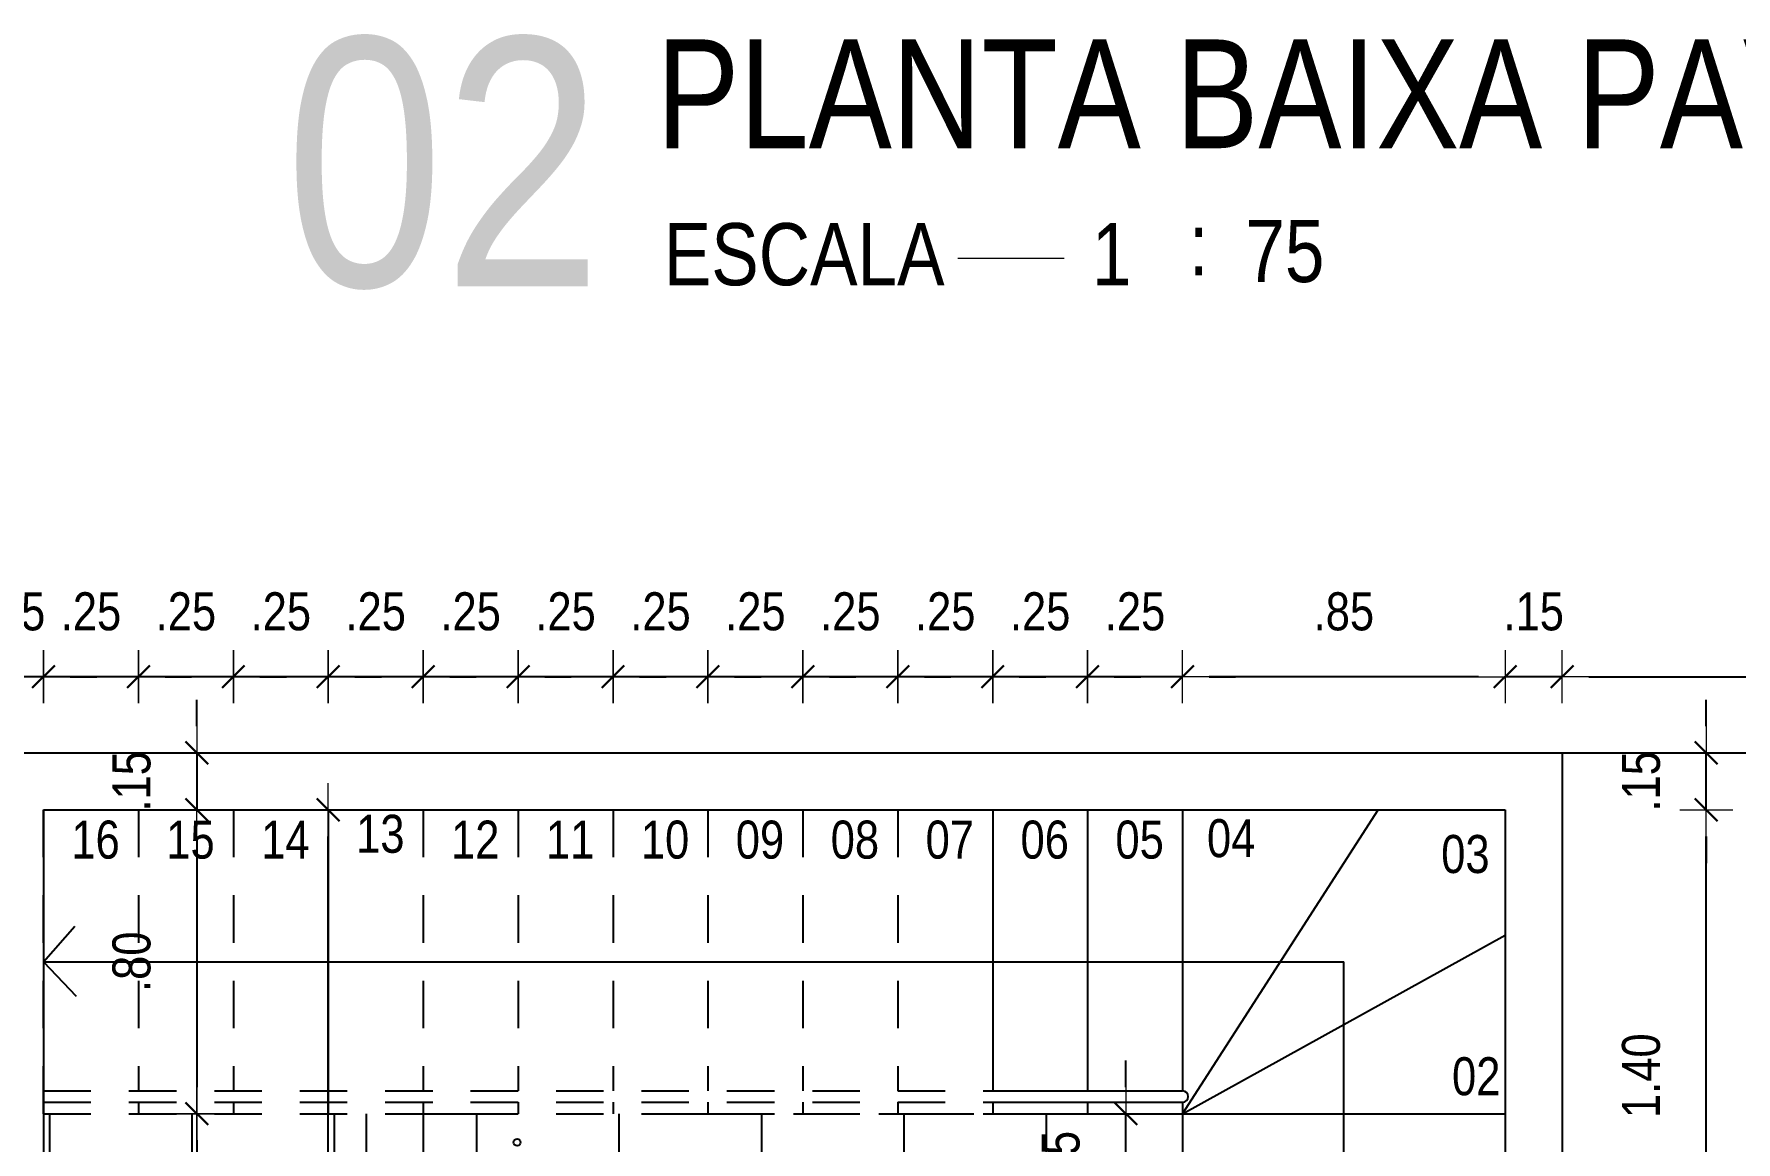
# Model space of a CAD drawing. Extents: x -263 to -176, y -135 to 681.
# Drawn here: x -217.166 to -212.684, y 642.978 to 645.895 of the extents above; entities that cross this region are included whole.
import ezdxf
from ezdxf.enums import TextEntityAlignment as Align

# ---------------------------------------------------------------- set-up
doc = ezdxf.new("R2010")
doc.units = 0
doc.header["$MEASUREMENT"] = 0
doc.header["$PDSIZE"] = -5
doc.linetypes.add('DASHDOT2', pattern=[0.5, 0.25, -0.125, 0, -0.125])
doc.linetypes.add('HIDDEN2', pattern=[0.1875, 0.125, -0.0625])
doc.layers.get('0').update_dxf_attribs({"linetype": 'CONTINUOUS'})
doc.layers.get('Defpoints').update_dxf_attribs({"linetype": 'CONTINUOUS'})
for name, color, linetype in [('COBERTA', 6, 'CONTINUOUS'), ('E-txt-g', 3, 'CONTINUOUS'), ('E-TXT-Y', 2, 'CONTINUOUS')]:
    doc.layers.add(name, color=color, linetype=linetype)
for name, color, linetype, lineweight in [('E-Pen-C', 4, 'CONTINUOUS', 15), ('E-Pen-G', 3, 'CONTINUOUS', 30), ('E-Txt-W', 7, 'CONTINUOUS', 20)]:
    doc.layers.add(name, color=color, linetype=linetype, lineweight=lineweight)
doc.styles.add('F2', font='swissc.ttf')
doc.dimstyles.new('DIMENSION-1', dxfattribs={"dimtxt": 0.11, "dimasz": 0.07, "dimexe": 1, "dimexo": 0, "dimgap": 0.12, "dimtad": 1, "dimzin": 7, "dimdsep": 46, "dimtxsty": 'F2', "dimblk1": 'TRACO', "dimblk2": 'TRACO', "dimsah": 1, "dimcen": 1, "dimse1": 1, "dimse2": 1, "dimclrd": 256, "dimclre": 256, "dimclrt": 6, "dimadec": 0, "dimazin": 0, "dimtfac": 1, "dimtix": 1, "dimtmove": 2, "dimatfit": 3, "dimldrblk": 'TRACO', "dimfxl": 1, "dimtolj": 1, "dimtzin": 0, "dimarcsym": 0})

# ---------------------------------------------------------------- blocks, each defined once
blk = doc.blocks.new('TRACO')
at = {"layer": 'E-Pen-C'}
for p, q in [((0, 1), (0, -1)), ((-1, 0), (1, 0))]:
    blk.add_line(p, q, dxfattribs=at)
at = {"layer": 'E-Pen-G'}
blk.add_line((-0.424, -0.424), (0.424, 0.424), dxfattribs=at)
blk = doc.blocks.new('*D322')
at = {"color": 4, "lineweight": -2}
for p, q in [((-213.3613, 644.203), (-213.4313, 644.203)), ((-213.1413, 644.203), (-213.2913, 644.203)), ((-213.0713, 644.203), (-213.0013, 644.203))]:
    blk.add_line(p, q, dxfattribs=at)
at = {"layer": 'Defpoints', "color": 0, "linetype": 'Continuous'}
for p in [(-213.2913, 644.203), (-213.1413, 644.0024), (-213.2913, 643.8524)]:
    blk.add_point(p, dxfattribs=at)
at = {"color": 4, "linetype": 'Continuous', "lineweight": -2, "xscale": 0.07, "yscale": 0.07, "zscale": 0.07}
blk.add_blockref('TRACO', (-213.2913, 644.203), dxfattribs=at)
at = {"color": 4, "linetype": 'Continuous', "lineweight": -2, "xscale": 0.07, "yscale": 0.07, "zscale": 0.07, "rotation": 180}
blk.add_blockref('TRACO', (-213.1413, 644.203), dxfattribs=at)
at = {"color": 4, "linetype": 'Continuous', "insert": (-213.2163, 644.3743), "char_height": 0.1, "attachment_point": 5, "style": 'F2'}
blk.add_mtext('\\A1;.15', dxfattribs=at)
blk = doc.blocks.new('*D323')
at = {"color": 4, "lineweight": -2}
blk.add_line((-213.3613, 644.203), (-214.0713, 644.203), dxfattribs=at)
at = {"layer": 'Defpoints', "color": 0, "linetype": 'Continuous'}
for p in [(-214.1413, 644.203), (-214.1413, 643.8524), (-213.2913, 643.8524)]:
    blk.add_point(p, dxfattribs=at)
at = {"color": 4, "linetype": 'Continuous', "lineweight": -2, "xscale": 0.07, "yscale": 0.07, "zscale": 0.07, "rotation": 180}
blk.add_blockref('TRACO', (-214.1413, 644.203), dxfattribs=at)
at = {"color": 4, "linetype": 'Continuous', "lineweight": -2, "xscale": 0.07, "yscale": 0.07, "zscale": 0.07}
blk.add_blockref('TRACO', (-213.2913, 644.203), dxfattribs=at)
at = {"color": 4, "linetype": 'Continuous', "insert": (-213.7163, 644.3743), "char_height": 0.1, "attachment_point": 5, "style": 'F2'}
blk.add_mtext('\\A1;.85', dxfattribs=at)
blk = doc.blocks.new('*D324')
at = {"color": 4, "lineweight": -2}
for p, q in [((-214.4613, 644.203), (-214.5313, 644.203)), ((-214.1413, 644.203), (-214.3913, 644.203)), ((-214.0713, 644.203), (-214.0013, 644.203))]:
    blk.add_line(p, q, dxfattribs=at)
at = {"layer": 'Defpoints', "color": 0, "linetype": 'Continuous'}
for p in [(-214.3913, 644.203), (-214.3913, 643.8524), (-214.1413, 643.8524)]:
    blk.add_point(p, dxfattribs=at)
at = {"color": 4, "linetype": 'Continuous', "lineweight": -2, "xscale": 0.07, "yscale": 0.07, "zscale": 0.07}
blk.add_blockref('TRACO', (-214.3913, 644.203), dxfattribs=at)
at = {"color": 4, "linetype": 'Continuous', "lineweight": -2, "xscale": 0.07, "yscale": 0.07, "zscale": 0.07, "rotation": 180}
blk.add_blockref('TRACO', (-214.1413, 644.203), dxfattribs=at)
at = {"color": 4, "linetype": 'Continuous', "insert": (-214.2663, 644.3744), "char_height": 0.1, "attachment_point": 5, "style": 'F2'}
blk.add_mtext('\\A1;.25', dxfattribs=at)
blk = doc.blocks.new('*D325')
at = {"color": 4, "lineweight": -2}
for p, q in [((-214.7113, 644.203), (-214.7813, 644.203)), ((-214.3913, 644.203), (-214.6413, 644.203)), ((-214.3213, 644.203), (-214.2513, 644.203))]:
    blk.add_line(p, q, dxfattribs=at)
at = {"layer": 'Defpoints', "color": 0, "linetype": 'Continuous'}
for p in [(-214.6413, 644.203), (-214.6413, 643.8524), (-214.3913, 643.8524)]:
    blk.add_point(p, dxfattribs=at)
at = {"color": 4, "linetype": 'Continuous', "lineweight": -2, "xscale": 0.07, "yscale": 0.07, "zscale": 0.07}
blk.add_blockref('TRACO', (-214.6413, 644.203), dxfattribs=at)
at = {"color": 4, "linetype": 'Continuous', "lineweight": -2, "xscale": 0.07, "yscale": 0.07, "zscale": 0.07, "rotation": 180}
blk.add_blockref('TRACO', (-214.3913, 644.203), dxfattribs=at)
at = {"color": 4, "linetype": 'Continuous', "insert": (-214.5163, 644.3744), "char_height": 0.1, "attachment_point": 5, "style": 'F2'}
blk.add_mtext('\\A1;.25', dxfattribs=at)
blk = doc.blocks.new('*D326')
at = {"color": 4, "lineweight": -2}
for p, q in [((-214.9613, 644.203), (-215.0313, 644.203)), ((-214.6413, 644.203), (-214.8913, 644.203)), ((-214.5713, 644.203), (-214.5013, 644.203))]:
    blk.add_line(p, q, dxfattribs=at)
at = {"layer": 'Defpoints', "color": 0, "linetype": 'Continuous'}
for p in [(-214.8913, 644.203), (-214.8913, 643.8689), (-214.6413, 643.8524)]:
    blk.add_point(p, dxfattribs=at)
at = {"color": 4, "linetype": 'Continuous', "lineweight": -2, "xscale": 0.07, "yscale": 0.07, "zscale": 0.07}
blk.add_blockref('TRACO', (-214.8913, 644.203), dxfattribs=at)
at = {"color": 4, "linetype": 'Continuous', "lineweight": -2, "xscale": 0.07, "yscale": 0.07, "zscale": 0.07, "rotation": 180}
blk.add_blockref('TRACO', (-214.6413, 644.203), dxfattribs=at)
at = {"color": 4, "linetype": 'Continuous', "insert": (-214.7663, 644.3744), "char_height": 0.1, "attachment_point": 5, "style": 'F2'}
blk.add_mtext('\\A1;.25', dxfattribs=at)
blk = doc.blocks.new('*D327')
at = {"color": 4, "lineweight": -2}
for p, q in [((-215.2113, 644.203), (-215.2813, 644.203)), ((-214.8913, 644.203), (-215.1413, 644.203)), ((-214.8213, 644.203), (-214.7513, 644.203))]:
    blk.add_line(p, q, dxfattribs=at)
at = {"layer": 'Defpoints', "color": 0, "linetype": 'Continuous'}
for p in [(-215.1413, 644.203), (-215.1413, 643.8689), (-214.8913, 643.8689)]:
    blk.add_point(p, dxfattribs=at)
at = {"color": 4, "linetype": 'Continuous', "lineweight": -2, "xscale": 0.07, "yscale": 0.07, "zscale": 0.07}
blk.add_blockref('TRACO', (-215.1413, 644.203), dxfattribs=at)
at = {"color": 4, "linetype": 'Continuous', "lineweight": -2, "xscale": 0.07, "yscale": 0.07, "zscale": 0.07, "rotation": 180}
blk.add_blockref('TRACO', (-214.8913, 644.203), dxfattribs=at)
at = {"color": 4, "linetype": 'Continuous', "insert": (-215.0163, 644.3744), "char_height": 0.1, "attachment_point": 5, "style": 'F2'}
blk.add_mtext('\\A1;.25', dxfattribs=at)
blk = doc.blocks.new('*D328')
at = {"color": 4, "lineweight": -2}
for p, q in [((-215.4613, 644.203), (-215.5313, 644.203)), ((-215.1413, 644.203), (-215.3913, 644.203)), ((-215.0713, 644.203), (-215.0013, 644.203))]:
    blk.add_line(p, q, dxfattribs=at)
at = {"layer": 'Defpoints', "color": 0, "linetype": 'Continuous'}
for p in [(-215.3913, 644.203), (-215.3913, 643.8689), (-215.1413, 643.8689)]:
    blk.add_point(p, dxfattribs=at)
at = {"color": 4, "linetype": 'Continuous', "lineweight": -2, "xscale": 0.07, "yscale": 0.07, "zscale": 0.07}
blk.add_blockref('TRACO', (-215.3913, 644.203), dxfattribs=at)
at = {"color": 4, "linetype": 'Continuous', "lineweight": -2, "xscale": 0.07, "yscale": 0.07, "zscale": 0.07, "rotation": 180}
blk.add_blockref('TRACO', (-215.1413, 644.203), dxfattribs=at)
at = {"color": 4, "linetype": 'Continuous', "insert": (-215.2663, 644.3744), "char_height": 0.1, "attachment_point": 5, "style": 'F2'}
blk.add_mtext('\\A1;.25', dxfattribs=at)
blk = doc.blocks.new('*D329')
at = {"color": 4, "lineweight": -2}
for p, q in [((-215.7113, 644.203), (-215.7813, 644.203)), ((-215.3913, 644.203), (-215.6413, 644.203)), ((-215.3213, 644.203), (-215.2513, 644.203))]:
    blk.add_line(p, q, dxfattribs=at)
at = {"layer": 'Defpoints', "color": 0, "linetype": 'Continuous'}
for p in [(-215.6413, 644.203), (-215.6413, 643.8524), (-215.3913, 643.8689)]:
    blk.add_point(p, dxfattribs=at)
at = {"color": 4, "linetype": 'Continuous', "lineweight": -2, "xscale": 0.07, "yscale": 0.07, "zscale": 0.07}
blk.add_blockref('TRACO', (-215.6413, 644.203), dxfattribs=at)
at = {"color": 4, "linetype": 'Continuous', "lineweight": -2, "xscale": 0.07, "yscale": 0.07, "zscale": 0.07, "rotation": 180}
blk.add_blockref('TRACO', (-215.3913, 644.203), dxfattribs=at)
at = {"color": 4, "linetype": 'Continuous', "insert": (-215.5163, 644.3744), "char_height": 0.1, "attachment_point": 5, "style": 'F2'}
blk.add_mtext('\\A1;.25', dxfattribs=at)
blk = doc.blocks.new('*D330')
at = {"color": 4, "lineweight": -2}
for p, q in [((-215.9613, 644.203), (-216.0313, 644.203)), ((-215.6413, 644.203), (-215.8913, 644.203)), ((-215.5713, 644.203), (-215.5013, 644.203))]:
    blk.add_line(p, q, dxfattribs=at)
at = {"layer": 'Defpoints', "color": 0, "linetype": 'Continuous'}
for p in [(-215.8913, 644.203), (-215.8913, 643.8524), (-215.6413, 643.8524)]:
    blk.add_point(p, dxfattribs=at)
at = {"color": 4, "linetype": 'Continuous', "lineweight": -2, "xscale": 0.07, "yscale": 0.07, "zscale": 0.07}
blk.add_blockref('TRACO', (-215.8913, 644.203), dxfattribs=at)
at = {"color": 4, "linetype": 'Continuous', "lineweight": -2, "xscale": 0.07, "yscale": 0.07, "zscale": 0.07, "rotation": 180}
blk.add_blockref('TRACO', (-215.6413, 644.203), dxfattribs=at)
at = {"color": 4, "linetype": 'Continuous', "insert": (-215.7663, 644.3744), "char_height": 0.1, "attachment_point": 5, "style": 'F2'}
blk.add_mtext('\\A1;.25', dxfattribs=at)
blk = doc.blocks.new('*D331')
at = {"color": 4, "lineweight": -2}
for p, q in [((-216.2113, 644.203), (-216.2813, 644.203)), ((-215.8913, 644.203), (-216.1413, 644.203)), ((-215.8213, 644.203), (-215.7513, 644.203))]:
    blk.add_line(p, q, dxfattribs=at)
at = {"layer": 'Defpoints', "color": 0, "linetype": 'Continuous'}
for p in [(-216.1413, 644.203), (-216.1413, 643.8524), (-215.8913, 643.8524)]:
    blk.add_point(p, dxfattribs=at)
at = {"color": 4, "linetype": 'Continuous', "lineweight": -2, "xscale": 0.07, "yscale": 0.07, "zscale": 0.07}
blk.add_blockref('TRACO', (-216.1413, 644.203), dxfattribs=at)
at = {"color": 4, "linetype": 'Continuous', "lineweight": -2, "xscale": 0.07, "yscale": 0.07, "zscale": 0.07, "rotation": 180}
blk.add_blockref('TRACO', (-215.8913, 644.203), dxfattribs=at)
at = {"color": 4, "linetype": 'Continuous', "insert": (-216.0163, 644.3744), "char_height": 0.1, "attachment_point": 5, "style": 'F2'}
blk.add_mtext('\\A1;.25', dxfattribs=at)
blk = doc.blocks.new('*D332')
at = {"color": 4, "lineweight": -2}
for p, q in [((-216.4613, 644.203), (-216.5313, 644.203)), ((-216.1413, 644.203), (-216.3913, 644.203)), ((-216.0713, 644.203), (-216.0013, 644.203))]:
    blk.add_line(p, q, dxfattribs=at)
at = {"layer": 'Defpoints', "color": 0, "linetype": 'Continuous'}
for p in [(-216.3913, 644.203), (-216.3913, 643.8524), (-216.1413, 643.8524)]:
    blk.add_point(p, dxfattribs=at)
at = {"color": 4, "linetype": 'Continuous', "lineweight": -2, "xscale": 0.07, "yscale": 0.07, "zscale": 0.07}
blk.add_blockref('TRACO', (-216.3913, 644.203), dxfattribs=at)
at = {"color": 4, "linetype": 'Continuous', "lineweight": -2, "xscale": 0.07, "yscale": 0.07, "zscale": 0.07, "rotation": 180}
blk.add_blockref('TRACO', (-216.1413, 644.203), dxfattribs=at)
at = {"color": 4, "linetype": 'Continuous', "insert": (-216.2663, 644.3744), "char_height": 0.1, "attachment_point": 5, "style": 'F2'}
blk.add_mtext('\\A1;.25', dxfattribs=at)
blk = doc.blocks.new('*D333')
at = {"color": 4, "lineweight": -2}
for p, q in [((-216.7113, 644.203), (-216.7813, 644.203)), ((-216.3913, 644.203), (-216.6413, 644.203)), ((-216.3213, 644.203), (-216.2513, 644.203))]:
    blk.add_line(p, q, dxfattribs=at)
at = {"layer": 'Defpoints', "color": 0, "linetype": 'Continuous'}
for p in [(-216.6413, 644.203), (-216.6413, 643.8524), (-216.3913, 643.8524)]:
    blk.add_point(p, dxfattribs=at)
at = {"color": 4, "linetype": 'Continuous', "lineweight": -2, "xscale": 0.07, "yscale": 0.07, "zscale": 0.07}
blk.add_blockref('TRACO', (-216.6413, 644.203), dxfattribs=at)
at = {"color": 4, "linetype": 'Continuous', "lineweight": -2, "xscale": 0.07, "yscale": 0.07, "zscale": 0.07, "rotation": 180}
blk.add_blockref('TRACO', (-216.3913, 644.203), dxfattribs=at)
at = {"color": 4, "linetype": 'Continuous', "insert": (-216.5163, 644.3744), "char_height": 0.1, "attachment_point": 5, "style": 'F2'}
blk.add_mtext('\\A1;.25', dxfattribs=at)
blk = doc.blocks.new('*D334')
at = {"color": 4, "lineweight": -2}
for p, q in [((-216.9613, 644.203), (-217.0313, 644.203)), ((-216.6413, 644.203), (-216.8913, 644.203)), ((-216.5713, 644.203), (-216.5013, 644.203))]:
    blk.add_line(p, q, dxfattribs=at)
at = {"layer": 'Defpoints', "color": 0, "linetype": 'Continuous'}
for p in [(-216.8913, 644.203), (-216.8913, 643.8524), (-216.6413, 643.8524)]:
    blk.add_point(p, dxfattribs=at)
at = {"color": 4, "linetype": 'Continuous', "lineweight": -2, "xscale": 0.07, "yscale": 0.07, "zscale": 0.07}
blk.add_blockref('TRACO', (-216.8913, 644.203), dxfattribs=at)
at = {"color": 4, "linetype": 'Continuous', "lineweight": -2, "xscale": 0.07, "yscale": 0.07, "zscale": 0.07, "rotation": 180}
blk.add_blockref('TRACO', (-216.6413, 644.203), dxfattribs=at)
at = {"color": 4, "linetype": 'Continuous', "insert": (-216.7663, 644.3744), "char_height": 0.1, "attachment_point": 5, "style": 'F2'}
blk.add_mtext('\\A1;.25', dxfattribs=at)
blk = doc.blocks.new('*D335')
at = {"color": 4, "lineweight": -2}
for p, q in [((-217.2113, 644.203), (-217.2813, 644.203)), ((-216.8913, 644.203), (-217.1413, 644.203)), ((-216.8213, 644.203), (-216.7513, 644.203))]:
    blk.add_line(p, q, dxfattribs=at)
at = {"layer": 'Defpoints', "color": 0, "linetype": 'Continuous'}
for p in [(-217.1413, 644.203), (-217.1413, 643.8524), (-216.8913, 643.8524)]:
    blk.add_point(p, dxfattribs=at)
at = {"color": 4, "linetype": 'Continuous', "lineweight": -2, "xscale": 0.07, "yscale": 0.07, "zscale": 0.07}
blk.add_blockref('TRACO', (-217.1413, 644.203), dxfattribs=at)
at = {"color": 4, "linetype": 'Continuous', "lineweight": -2, "xscale": 0.07, "yscale": 0.07, "zscale": 0.07, "rotation": 180}
blk.add_blockref('TRACO', (-216.8913, 644.203), dxfattribs=at)
at = {"color": 4, "linetype": 'Continuous', "insert": (-217.0163, 644.3744), "char_height": 0.1, "attachment_point": 5, "style": 'F2'}
blk.add_mtext('\\A1;.25', dxfattribs=at)
blk = doc.blocks.new('*D336')
at = {"color": 4, "lineweight": -2}
for p, q in [((-217.3613, 644.203), (-217.4313, 644.203)), ((-217.1413, 644.203), (-217.2913, 644.203)), ((-217.0713, 644.203), (-217.0013, 644.203))]:
    blk.add_line(p, q, dxfattribs=at)
at = {"layer": 'Defpoints', "color": 0, "linetype": 'Continuous'}
for p in [(-217.2913, 644.203), (-217.2913, 643.8524), (-217.1413, 643.8524)]:
    blk.add_point(p, dxfattribs=at)
at = {"color": 4, "linetype": 'Continuous', "lineweight": -2, "xscale": 0.07, "yscale": 0.07, "zscale": 0.07}
blk.add_blockref('TRACO', (-217.2913, 644.203), dxfattribs=at)
at = {"color": 4, "linetype": 'Continuous', "lineweight": -2, "xscale": 0.07, "yscale": 0.07, "zscale": 0.07, "rotation": 180}
blk.add_blockref('TRACO', (-217.1413, 644.203), dxfattribs=at)
at = {"color": 4, "linetype": 'Continuous', "insert": (-217.2163, 644.3743), "char_height": 0.1, "attachment_point": 5, "style": 'F2'}
blk.add_mtext('\\A1;.15', dxfattribs=at)
blk = doc.blocks.new('*D302')
at = {"color": 4, "lineweight": -2}
blk.add_line((-213.0713, 644.203), (-211.7113, 644.203), dxfattribs=at)
at = {"layer": 'Defpoints', "color": 0, "linetype": 'Continuous'}
for p in [(-211.6413, 644.203), (-213.1413, 644.0024), (-211.6413, 644.0024)]:
    blk.add_point(p, dxfattribs=at)
at = {"color": 4, "linetype": 'Continuous', "lineweight": -2, "xscale": 0.07, "yscale": 0.07, "zscale": 0.07, "rotation": 180}
blk.add_blockref('TRACO', (-213.1413, 644.203), dxfattribs=at)
at = {"color": 4, "linetype": 'Continuous', "lineweight": -2, "xscale": 0.07, "yscale": 0.07, "zscale": 0.07}
blk.add_blockref('TRACO', (-211.6413, 644.203), dxfattribs=at)
at = {"color": 4, "linetype": 'Continuous', "insert": (-212.3913, 644.3743), "char_height": 0.1, "attachment_point": 5, "style": 'F2'}
blk.add_mtext('\\A1;1.50', dxfattribs=at)
blk = doc.blocks.new('*D305')
at = {"color": 4, "lineweight": -2}
blk.add_line((-212.7618, 642.5224), (-212.7618, 643.7824), dxfattribs=at)
at = {"layer": 'Defpoints', "color": 0, "linetype": 'Continuous'}
for p in [(-213.2913, 643.8524), (-212.7618, 643.8524), (-213.1413, 642.4524)]:
    blk.add_point(p, dxfattribs=at)
at = {"color": 4, "linetype": 'Continuous', "lineweight": -2, "xscale": 0.07, "yscale": 0.07, "zscale": 0.07}
for p, rotation in [((-212.7618, 643.8524), 90), ((-212.7618, 642.4524), 270)]:
    blk.add_blockref('TRACO', p, dxfattribs=dict(at, rotation=rotation))
at = {"color": 4, "linetype": 'Continuous', "insert": (-212.9331, 643.1524), "char_height": 0.1, "attachment_point": 5, "rotation": 90, "style": 'F2'}
blk.add_mtext('\\A1;1.40', dxfattribs=at)
blk = doc.blocks.new('*D306')
at = {"color": 4, "lineweight": -2}
for p, q in [((-212.7618, 644.0724), (-212.7618, 644.1424)), ((-212.7618, 643.8524), (-212.7618, 644.0024)), ((-212.7618, 643.7824), (-212.7618, 643.7124))]:
    blk.add_line(p, q, dxfattribs=at)
at = {"layer": 'Defpoints', "color": 0, "linetype": 'Continuous'}
for p in [(-213.1413, 644.0024), (-212.7618, 644.0024), (-213.2913, 643.8524)]:
    blk.add_point(p, dxfattribs=at)
at = {"color": 4, "linetype": 'Continuous', "lineweight": -2, "xscale": 0.07, "yscale": 0.07, "zscale": 0.07}
for p, rotation in [((-212.7618, 644.0024), 270), ((-212.7618, 643.8524), 90)]:
    blk.add_blockref('TRACO', p, dxfattribs=dict(at, rotation=rotation))
at = {"color": 4, "linetype": 'Continuous', "insert": (-212.9331, 643.9274), "char_height": 0.1, "attachment_point": 5, "rotation": 90, "style": 'F2'}
blk.add_mtext('\\A1;.15', dxfattribs=at)
blk = doc.blocks.new('*D346')
at = {"color": 4, "lineweight": -2}
for p, q in [((-216.7377, 644.0724), (-216.7377, 644.1424)), ((-216.7377, 644.0024), (-216.7377, 643.8524)), ((-216.7377, 643.7824), (-216.7377, 643.7124))]:
    blk.add_line(p, q, dxfattribs=at)
at = {"layer": 'Defpoints', "color": 0, "linetype": 'Continuous'}
for p in [(-217.0544, 644.0024), (-217.0544, 643.8524), (-216.7377, 643.8524)]:
    blk.add_point(p, dxfattribs=at)
at = {"color": 4, "linetype": 'Continuous', "lineweight": -2, "xscale": 0.07, "yscale": 0.07, "zscale": 0.07}
for p, rotation in [((-216.7377, 644.0024), 270), ((-216.7377, 643.8524), 90)]:
    blk.add_blockref('TRACO', p, dxfattribs=dict(at, rotation=rotation))
at = {"color": 4, "linetype": 'Continuous', "insert": (-216.9091, 643.9274), "char_height": 0.1, "attachment_point": 5, "rotation": 90, "style": 'F2'}
blk.add_mtext('\\A1;.15', dxfattribs=at)
blk = doc.blocks.new('*D347')
at = {"color": 4, "lineweight": -2}
blk.add_line((-216.7377, 643.7824), (-216.7377, 643.1224), dxfattribs=at)
at = {"layer": 'Defpoints', "color": 0, "linetype": 'Continuous'}
for p in [(-217.0544, 643.8524), (-216.8913, 643.0524), (-216.7377, 643.0524)]:
    blk.add_point(p, dxfattribs=at)
at = {"color": 4, "linetype": 'Continuous', "lineweight": -2, "xscale": 0.07, "yscale": 0.07, "zscale": 0.07}
for p, rotation in [((-216.7377, 643.8524), 90), ((-216.7377, 643.0524), 270)]:
    blk.add_blockref('TRACO', p, dxfattribs=dict(at, rotation=rotation))
at = {"color": 4, "linetype": 'Continuous', "insert": (-216.9091, 643.4524), "char_height": 0.1, "attachment_point": 5, "rotation": 90, "style": 'F2'}
blk.add_mtext('\\A1;.80', dxfattribs=at)
blk = doc.blocks.new('*D348')
at = {"color": 4, "lineweight": -2}
blk.add_line((-216.7377, 642.9824), (-216.7377, 640.2224), dxfattribs=at)
at = {"layer": 'Defpoints', "color": 0, "linetype": 'Continuous'}
for p in [(-216.8913, 643.0524), (-217.1413, 640.1524), (-216.7377, 640.1524)]:
    blk.add_point(p, dxfattribs=at)
at = {"color": 4, "linetype": 'Continuous', "lineweight": -2, "xscale": 0.07, "yscale": 0.07, "zscale": 0.07}
for p, rotation in [((-216.7377, 643.0524), 90), ((-216.7377, 640.1524), 270)]:
    blk.add_blockref('TRACO', p, dxfattribs=dict(at, rotation=rotation))
at = {"color": 4, "linetype": 'Continuous', "insert": (-216.9091, 641.6024), "char_height": 0.1, "attachment_point": 5, "rotation": 90, "style": 'F2'}
blk.add_mtext('\\A1;2.90', dxfattribs=at)
blk = doc.blocks.new('*D350')
at = {"color": 4, "lineweight": -2}
blk.add_line((-216.3913, 640.2224), (-216.3913, 643.7824), dxfattribs=at)
at = {"layer": 'Defpoints', "color": 0, "linetype": 'Continuous'}
for p in [(-217.1413, 643.8524), (-216.3913, 643.8524), (-217.1413, 640.1524)]:
    blk.add_point(p, dxfattribs=at)
at = {"color": 4, "linetype": 'Continuous', "lineweight": -2, "xscale": 0.07, "yscale": 0.07, "zscale": 0.07}
for p, rotation in [((-216.3913, 643.8524), 90), ((-216.3913, 640.1524), 270)]:
    blk.add_blockref('TRACO', p, dxfattribs=dict(at, rotation=rotation))
at = {"color": 4, "linetype": 'Continuous', "insert": (-216.5625, 642.0024), "char_height": 0.1, "attachment_point": 5, "rotation": 90, "style": 'F2'}
blk.add_mtext('\\A1;3.70', dxfattribs=at)
blk = doc.blocks.new('*D351')
at = {"color": 4, "lineweight": -2}
for p, q in [((-214.2905, 643.1224), (-214.2905, 643.1924)), ((-214.2905, 642.8024), (-214.2905, 643.0524)), ((-214.2905, 642.7324), (-214.2905, 642.6624))]:
    blk.add_line(p, q, dxfattribs=at)
at = {"layer": 'Defpoints', "color": 0, "linetype": 'Continuous'}
for p in [(-214.2905, 643.0524), (-214.1413, 643.0524), (-214.1413, 642.8024)]:
    blk.add_point(p, dxfattribs=at)
at = {"color": 4, "linetype": 'Continuous', "lineweight": -2, "xscale": 0.07, "yscale": 0.07, "zscale": 0.07}
for p, rotation in [((-214.2905, 643.0524), 270), ((-214.2905, 642.8024), 90)]:
    blk.add_blockref('TRACO', p, dxfattribs=dict(at, rotation=rotation))
at = {"color": 4, "linetype": 'Continuous', "insert": (-214.4619, 642.9274), "char_height": 0.1, "attachment_point": 5, "rotation": 90, "style": 'F2'}
blk.add_mtext('\\A1;.25', dxfattribs=at)
blk = doc.blocks.new('IND_DES')
at = {"layer": 'E-Txt-W', "color": 7}
blk.add_line((0.0269, -0.2428), (0.1984, -0.2428), dxfattribs=at)
at = {"layer": 'E-txt-g', "color": 7, "style": 'F2'}
for s, p in [('ESCALA', (-0.4463, -0.2864)), ('1', (0.2426, -0.2864)), (':', (0.3988, -0.2706))]:
    blk.add_text(s, height=0.1, dxfattribs=at).set_placement(p)
blk.add_attdef('ESCALA', (0.4897, -0.2812), '', height=0.1, dxfattribs=at)
at = {"layer": 'E-Txt-W', "color": 6, "style": 'F2'}
blk.add_attdef('00', text='', height=0.4, dxfattribs=at).set_placement((-0.7083, -0.2881), align=Align.CENTER)
at = {"layer": 'E-TXT-Y', "color": 7, "style": 'F2'}
for tag, p in [('PROJETO', (-0.4563, 0.1829)), ('DESENHO', (-0.4582, -0.0658))]:
    blk.add_attdef(tag, p, '', height=0.175, dxfattribs=at)

msp = doc.modelspace()

# ---------------------------------------------------------------- hatches: boundary and pattern name
h = msp.add_hatch()
h.set_pattern_fill('ANSI37,_O', color=8, scale=3, angle=45)
h.set_pattern_definition([(90, (0, 0), (-0.375, 6e-17), []), (180, (0, 0), (-6e-17, -0.375), [])])
h.paths.add_polyline_path([(-216.2913, 643.0524), (-217.1413, 643.0524), (-217.1413, 642.6524), (-217.1413, 641.6524), (-217.1413, 641.1524), (-217.1413, 641.0425), (-216.2913, 641.0425)])
h.paths.add_polyline_path([(-216.2913, 641.0425), (-216.1413, 641.0425), (-216.1413, 643.0524), (-216.2913, 643.0524)])
h.paths.add_polyline_path([(-214.1413, 642.9024), (-214.1413, 643.0524), (-216.1413, 643.0524), (-216.1413, 642.9024)])
h.paths.add_polyline_path([(-216.1413, 642.9024), (-216.1413, 641.0425), (-213.9695, 641.0425, -0.166361), (-213.2713, 641.302, -0.414111), (-214.3913, 642.4224), (-214.3913, 642.4524), (-213.2913, 642.4524), (-213.2913, 642.8024), (-213.6827, 642.8024, -1), (-213.7499, 642.8024), (-214.1413, 642.8024), (-214.1413, 642.9024)])
h.paths.add_polyline_path([(-213.2713, 641.302, -0.00652), (-213.2413, 641.3024, -0.006695), (-213.2713, 641.302, 0.166361), (-213.9695, 641.0425), (-213.5325, 641.0425, -0.345772), (-213.4922, 641.0845), (-213.2521, 641.0848, -0.344553), (-213.2118, 641.0425), (-213.1413, 641.0425), (-213.1413, 642.4524), (-213.2413, 642.4524), (-213.2413, 642.4224), (-214.3913, 642.4224, 0.414111)])
h.paths.add_polyline_path([(-213.9695, 641.0425, 0.218082), (-214.3913, 640.1824), (-213.2413, 640.1824), (-213.2413, 640.1524), (-213.1413, 640.1524), (-213.1413, 641.0425), (-213.2121, 641.0425), (-213.2121, 640.9691, -0.331371), (-213.2521, 640.9291), (-213.4922, 640.9288, -0.330378), (-213.5322, 640.9691), (-213.5322, 641.0425)])
h.paths.add_polyline_path([(-216.1413, 641.0425), (-216.1413, 640.1524), (-214.3913, 640.1524), (-214.3913, 640.1824, -0.218082), (-213.9695, 641.0425)])
h.paths.add_polyline_path([(-216.1413, 641.0425), (-216.2913, 641.0425), (-216.2913, 640.1524), (-216.1413, 640.1524)])
h.paths.add_polyline_path([(-216.2913, 641.0425), (-217.1413, 641.0425), (-217.1413, 640.2524), (-217.1413, 640.1524), (-216.2913, 640.1524)])

# ---------------------------------------------------------------- linework, layer by layer
at = {"color": 5, "linetype": 'Continuous'}
for p, q in [((-246.1413, 644.0024), (-213.1413, 644.0024)), ((-213.1413, 644.0024), (-213.1413, 642.4524)), ((-217.1413, 643.8524), (-217.1413, 642.6524)), ((-217.1413, 643.8524), (-213.2913, 643.8524)), ((-213.2913, 643.8524), (-213.2913, 642.4524))]:
    msp.add_line(p, q, dxfattribs=at)
at = {"color": 5, "linetype": 'HIDDEN2'}
msp.add_line((-217.1413, 643.0524), (-217.1413, 643.8524), dxfattribs=at)
at = {"color": 8, "linetype": 'HIDDEN2'}
for p, q in [((-217.1413, 643.8524), (-217.1413, 643.0524)), ((-216.8913, 643.8524), (-216.8913, 643.1124)), ((-216.6413, 643.8524), (-216.6413, 643.1124)), ((-216.1413, 643.8524), (-216.1413, 643.1124)), ((-215.8913, 643.8524), (-215.8913, 643.1124)), ((-215.6413, 643.8524), (-215.6413, 643.1124)), ((-215.3913, 643.8524), (-215.3913, 643.1124)), ((-215.1413, 643.8524), (-215.1413, 643.1124)), ((-214.8913, 643.8524), (-214.8913, 643.1124)), ((-217.1413, 643.4524), (-217.0296, 643.5794)), ((-217.1413, 643.4524), (-217.0296, 643.3353)), ((-217.1413, 643.1124), (-214.6413, 643.1124)), ((-217.1413, 643.0824), (-214.6413, 643.0824)), ((-217.1413, 643.0524), (-214.6413, 643.0524)), ((-216.8913, 643.0824), (-216.8913, 643.0524)), ((-216.6413, 643.0824), (-216.6413, 643.0524)), ((-216.1413, 643.0824), (-216.1413, 643.0524)), ((-215.8913, 643.0824), (-215.8913, 643.0524)), ((-215.6413, 643.0824), (-215.6413, 643.0524)), ((-215.3913, 643.0824), (-215.3913, 643.0524)), ((-215.1413, 643.0824), (-215.1413, 643.0524)), ((-214.8913, 643.0824), (-214.8913, 643.0524))]:
    msp.add_line(p, q, dxfattribs=at)
at = {"color": 8, "linetype": 'Continuous'}
for p, q in [((-216.3913, 643.8524), (-216.3913, 643.0524)), ((-214.6413, 643.8524), (-214.6413, 643.1124)), ((-214.3913, 643.8524), (-214.3913, 643.1124)), ((-214.1413, 643.8524), (-214.1413, 643.1124)), ((-217.1413, 643.4524), (-213.7163, 643.4524)), ((-213.7163, 642.8024), (-213.7163, 643.4524)), ((-214.6413, 643.1124), (-214.1413, 643.1124)), ((-214.6413, 643.0824), (-214.1413, 643.0824)), ((-214.6413, 643.0824), (-214.6413, 643.0524)), ((-214.6413, 643.0524), (-213.2913, 643.0524)), ((-214.3913, 643.0824), (-214.3913, 643.0524)), ((-214.1413, 643.0824), (-214.1413, 643.0524))]:
    msp.add_line(p, q, dxfattribs=at)
at = {"color": 8, "linetype": 'DASHDOT2'}
for p, q in [((-216.2913, 643.0524), (-216.2913, 640.1524)), ((-216.1413, 643.0524), (-216.1413, 640.1524)), ((-216.1413, 643.0524), (-213.2913, 643.0524))]:
    msp.add_line(p, q, dxfattribs=at)
at = {"color": 8}
msp.add_circle((-215.894, 642.977), 0.00904, dxfattribs=at)
at = {"color": 8, "linetype": 'Continuous'}
msp.add_arc((-214.1413, 643.0974), 0.015, 270, 90, dxfattribs=at)
at = {"layer": 'COBERTA', "color": 8, "linetype": 'Continuous'}
for p, q in [((-213.1413, 644.0024), (-211.6413, 644.0024)), ((-214.1413, 643.0524), (-213.6256, 643.8524)), ((-214.1413, 643.0524), (-213.2913, 643.5226)), ((-214.1413, 643.0524), (-214.1413, 642.8024))]:
    msp.add_line(p, q, dxfattribs=at)

# ---------------------------------------------------------------- block references
ref = msp.add_blockref('IND_DES', (-214.7772, 645.7021), dxfattribs=dict(xscale=1.636240131907927, yscale=1.636240131907927, zscale=1.636240131907927))
ref.add_attrib('00', '02', dxfattribs={"layer": 'E-Txt-W', "height": 0.6545, "style": 'F2'}).set_placement((-216.0877, 645.2307), align=Align.CENTER)
ref.add_attrib('DESENHO', 'PLANTA BAIXA PAV. SUPERIOR', (-215.5269, 645.5944), dxfattribs={"layer": 'E-TXT-Y', "color": 2, "height": 0.286342, "style": 'F2'})
ref.add_attrib('ESCALA', '75', (-213.9759, 645.2419), dxfattribs={"layer": 'E-txt-g', "color": 7, "height": 0.16362, "style": 'F2'})

# ---------------------------------------------------------------- texts
at = {"color": 4, "linetype": 'Continuous', "style": 'F2'}
for s, p in [('16', (-217.0679, 643.824, 1.712)), ('15', (-216.8179, 643.824, 1.712)), ('14', (-216.5679, 643.824, 1.712)), ('13', (-216.3179, 643.8394, 1.712)), ('12', (-216.0679, 643.824, 1.712)), ('11', (-215.8179, 643.824, 1.712)), ('10', (-215.5679, 643.824, 1.712)), ('09', (-215.3179, 643.824, 1.712)), ('08', (-215.0679, 643.824, 1.712)), ('07', (-214.8179, 643.824, 1.712)), ('06', (-214.5679, 643.824, 1.712)), ('05', (-214.3179, 643.824, 1.712)), ('04', (-214.0768, 643.8278, 1.712)), ('03', (-213.4599, 643.7861, 1.712)), ('02', (-213.4314, 643.201, 1.712))]:
    msp.add_text(s, height=0.1, dxfattribs=at).set_placement(p, align=Align.TOP_LEFT)

# ---------------------------------------------------------------- dimensions: what is measured, and where the dimension line sits
at = {"color": 8, "linetype": 'Continuous'}
for base, p1, p2, picture, middle in [((-217.2913, 644.203), (-217.1413, 643.8524), (-217.2913, 643.8524), '*D336', (-217.2163, 644.3743)), ((-217.1413, 644.203), (-216.8913, 643.8524), (-217.1413, 643.8524), '*D335', (-217.0163, 644.3744)), ((-216.8913, 644.203), (-216.6413, 643.8524), (-216.8913, 643.8524), '*D334', (-216.7663, 644.3744)), ((-216.6413, 644.203), (-216.3913, 643.8524), (-216.6413, 643.8524), '*D333', (-216.5163, 644.3744)), ((-216.3913, 644.203), (-216.1413, 643.8524), (-216.3913, 643.8524), '*D332', (-216.2663, 644.3744)), ((-216.1413, 644.203), (-215.8913, 643.8524), (-216.1413, 643.8524), '*D331', (-216.0163, 644.3744)), ((-215.8913, 644.203), (-215.6413, 643.8524), (-215.8913, 643.8524), '*D330', (-215.7663, 644.3744)), ((-215.6413, 644.203), (-215.3913, 643.8689), (-215.6413, 643.8524), '*D329', (-215.5163, 644.3744)), ((-215.3913, 644.203), (-215.1413, 643.8689), (-215.3913, 643.8689), '*D328', (-215.2663, 644.3744)), ((-215.1413, 644.203), (-214.8913, 643.8689), (-215.1413, 643.8689), '*D327', (-215.0163, 644.3744)), ((-214.8913, 644.203), (-214.6413, 643.8524), (-214.8913, 643.8689), '*D326', (-214.7663, 644.3744)), ((-214.6413, 644.203), (-214.3913, 643.8524), (-214.6413, 643.8524), '*D325', (-214.5163, 644.3744)), ((-214.3913, 644.203), (-214.1413, 643.8524), (-214.3913, 643.8524), '*D324', (-214.2663, 644.3744)), ((-214.1413, 644.203), (-213.2913, 643.8524), (-214.1413, 643.8524), '*D323', (-213.7163, 644.3743)), ((-213.2913, 644.203), (-213.1413, 644.0024), (-213.2913, 643.8524), '*D322', (-213.2163, 644.3743)), ((-211.6413, 644.203), (-213.1413, 644.0024), (-211.6413, 644.0024), '*D302', (-212.3913, 644.3743))]:
    dim = msp.add_linear_dim(base=base, p1=p1, p2=p2, dimstyle='DIMENSION-1', override={"dimtxt": 0.1, "dimclrd": 4, "dimclrt": 4, "dimadec": 8, "dimfxl": 0.5, "dimfxlon": 1}, dxfattribs=at)
    dim.commit()
    dim.dimension.update_dxf_attribs({"geometry": picture, "text_midpoint": middle})
for base, p1, p2, picture, middle in [((-216.7377, 643.8524), (-217.0544, 644.0024), (-217.0544, 643.8524), '*D346', (-216.9091, 643.9274)), ((-212.7618, 644.0024), (-213.2913, 643.8524), (-213.1413, 644.0024), '*D306', (-212.9331, 643.9274)), ((-216.3913, 643.8524), (-217.1413, 640.1524), (-217.1413, 643.8524), '*D350', (-216.5625, 642.0024)), ((-216.7377, 643.0524), (-217.0544, 643.8524), (-216.8913, 643.0524), '*D347', (-216.9091, 643.4524)), ((-212.7618, 643.8524), (-213.1413, 642.4524), (-213.2913, 643.8524), '*D305', (-212.9331, 643.1524)), ((-214.2905, 643.0524), (-214.1413, 642.8024), (-214.1413, 643.0524), '*D351', (-214.4619, 642.9274)), ((-216.7377, 640.1524), (-216.8913, 643.0524), (-217.1413, 640.1524), '*D348', (-216.9091, 641.6024))]:
    dim = msp.add_linear_dim(base=base, p1=p1, p2=p2, angle=90, dimstyle='DIMENSION-1', override={"dimtxt": 0.1, "dimclrd": 4, "dimclrt": 4, "dimadec": 8, "dimfxl": 0.5, "dimfxlon": 1}, dxfattribs=at)
    dim.commit()
    dim.dimension.update_dxf_attribs({"geometry": picture, "text_midpoint": middle})

doc.saveas('drawing.dxf')
